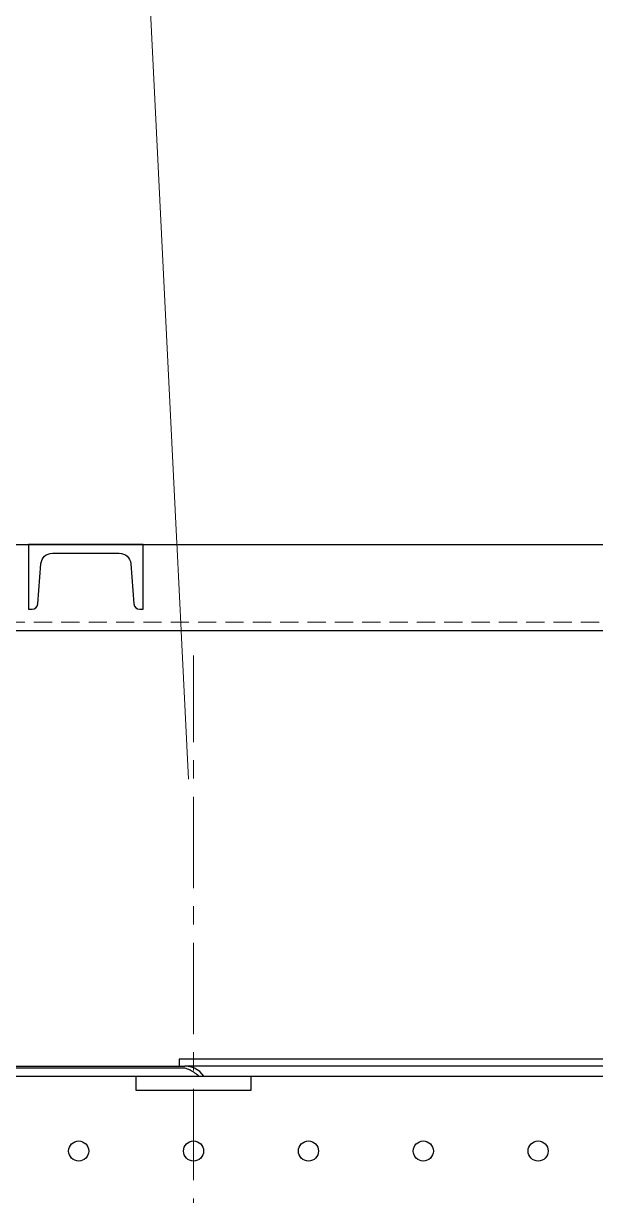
# Model space of a CAD drawing. Header units: millimetres. Extents: x -375473 to -325688, y 28300 to 106060.
# Drawn here: x -347965 to -347566, y 67136 to 67952 of the extents above; entities that cross this region are included whole.
import ezdxf

# ---------------------------------------------------------------- set-up
doc = ezdxf.new("R2010")
doc.units = ezdxf.units.MM
doc.header["$MEASUREMENT"] = 0
doc.set_wipeout_variables(frame=1)
doc.linetypes.add('CENTROX2', pattern=[101.6, 63.5, -12.7, 12.7, -12.7])
doc.linetypes.add('NASCOSTAX2', pattern=[19.05, 12.7, -6.35])
doc.layers.add('Assi BT', color=190, linetype='CENTROX2', lineweight=5)
doc.layers.add('N_Fittings', color=3, linetype='NASCOSTAX2', lineweight=13)
for name, color, linetype in [('PSZ_Coperchio', 4, 'Continuous'), ('PSZ_Fittings', 210, 'Continuous'), ('STD_Cassa', 7, 'Continuous'), ('STD_Coperchio', 2, 'Continuous')]:
    doc.layers.add(name, color=color, linetype=linetype)

# ---------------------------------------------------------------- blocks, each defined once
blk = doc.blocks.new('Pfisterer cable Support from DRW 1LIT702515DFX  Sup')
blk.add_wipeout([(0, 370), (1670, 370), (1670, 0), (1610, 0), (1610, 310), (60, 310), (60, 0), (0, 0)])
blk.add_lwpolyline([(0, 310), (1670, 310), (1670, 370), (0, 370)], close=True)
blk.add_lwpolyline([(950, 325), (947.49, 325, -0.39104), (943.5, 328.68), (941.27, 356.64, 0.39104), (933.3, 364), (886.7, 364, 0.39104), (878.73, 356.64), (876.5, 328.68, -0.39104), (872.51, 325), (870, 325), (870, 370), (950, 370)], format="xyb", close=True)
at = {"layer": 'N_Fittings'}
blk.add_line((0, 316), (1670, 316), dxfattribs=at)

msp = doc.modelspace()

# ---------------------------------------------------------------- linework, layer by layer
at = {"layer": 'STD_Cassa'}
for p, q in [((-348040.46, 67225.86), (-347852.46, 67225.86)), ((-347856.46, 67230.86), (-347856.46, 67225.86)), ((-347456.46, 67230.86), (-347856.46, 67230.86)), ((-347460.46, 67225.86), (-347852.46, 67225.86)), ((-347852.46, 67224.57), (-348040.46, 67224.57))]:
    msp.add_line(p, q, dxfattribs=at)
msp.add_lwpolyline([(-344842.46, 67216.86), (-344842.46, 65448.86), (-349890.46, 65448.86), (-349890.46, 67216.86)], close=True, dxfattribs=at)
msp.add_lwpolyline([(-344872.46, 65463.86), (-349855.46, 65463.86, -0.414214), (-349875.46, 65483.86), (-349875.46, 67186.86, -0.414214), (-349855.46, 67206.86), (-344872.46, 67206.86, -0.414214), (-344852.46, 67186.86), (-344852.46, 65483.86, -0.414214)], format="xyb", close=True, dxfattribs=at)
for centre in [(-347926.46, 67166.86), (-347846.46, 67166.86), (-347766.46, 67166.86), (-347686.46, 67166.86), (-347606.46, 67166.86)]:
    msp.add_circle(centre, 7, dxfattribs=at)
msp.add_arc((-347852.46, 67209.86), 16, 25.95757, 90, dxfattribs=at)
at = {"layer": 'STD_Cassa', "start_tangent": (-0.655349, 0.755326), "end_tangent": (-0.942545, 0.334079)}
msp.add_spline([(-347840.74, 67216.91), (-347842.48, 67218.7), (-347845.52, 67221.09), (-347848.9, 67223.06), (-347852.46, 67224.57)], degree=3, dxfattribs=at)

# ---------------------------------------------------------------- next in the draw order: wipeouts: each hides what was drawn before it
msp.add_wipeout([(-349892.46, 67218.86), (-344840.46, 67218.86), (-344840.46, 65446.86), (-349892.46, 65446.86)]).dxf.layer = 'STD_Coperchio'

# ---------------------------------------------------------------- next in the draw order: linework, layer by layer
at = {"layer": 'STD_Coperchio'}
msp.add_lwpolyline([(-349892.46, 67218.86), (-344840.46, 67218.86), (-344840.46, 65446.86), (-349892.46, 65446.86)], close=True, dxfattribs=at)
for centre in [(-347926.46, 67166.86), (-347846.46, 67166.86), (-347766.46, 67166.86), (-347686.46, 67166.86), (-347606.46, 67166.86)]:
    msp.add_circle(centre, 7, dxfattribs=at)

# ---------------------------------------------------------------- next in the draw order: block references
at = {"layer": 'PSZ_Fittings', "xscale": -1}
msp.add_blockref('Pfisterer cable Support from DRW 1LIT702515DFX  Sup', (-347011.47, 67218.86), dxfattribs=at)

# ---------------------------------------------------------------- next in the draw order: linework, layer by layer
at = {"color": 5, "lineweight": 0, "ltscale": 0.13}
msp.add_line((-347850, 67425.68), (-348019.4, 70851.13), dxfattribs=at)
at = {"layer": 'Assi BT'}
msp.add_line((-347846.47, 66740.23), (-347846.47, 67511.67), dxfattribs=at)
at = {"layer": 'PSZ_Coperchio'}
msp.add_lwpolyline([(-347806.46, 67208.86), (-347886.46, 67208.86), (-347886.46, 67218.86), (-347806.46, 67218.86)], close=True, dxfattribs=at)

doc.saveas('drawing.dxf')
